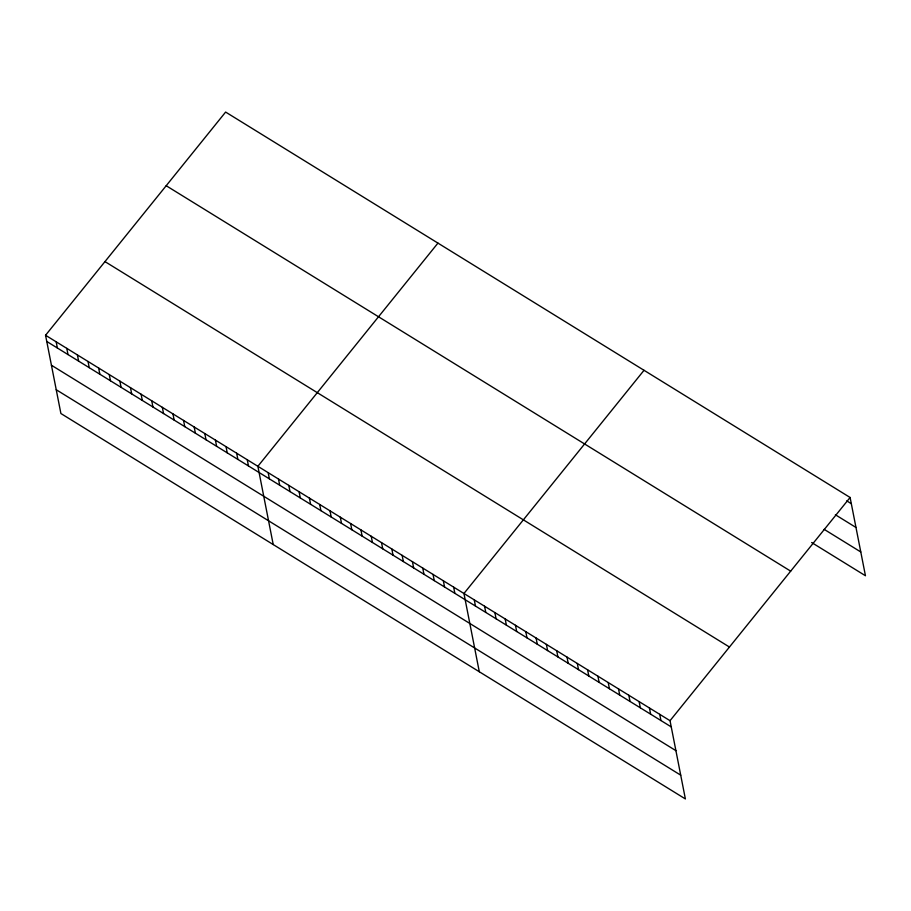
<?xml version="1.0" encoding="UTF-8"?>
<svg xmlns="http://www.w3.org/2000/svg" width="911" height="911" viewBox="0 0 911 911"><rect width="100%" height="100%" fill="white"/><g stroke="black" fill="none" stroke-linecap="round" stroke-linejoin="round"><path stroke-width="1.37" d="M45.55 335.259L670.029 720.692L685.379 798.936L60.9 413.514L45.55 335.259L225.621 112.064L850.1 497.486L865.45 575.741L811.644 542.523M437.94 243.112L257.87 466.307L273.22 544.55M644.02 370.299L463.95 593.494L479.3 671.749M670.029 720.692L850.1 497.486M846.74 500.868L851.318 503.692M835.376 514.749L855.976 527.469M824.148 529.348L860.781 551.964M166.189 185.719L790.68 571.151M104.97 261.605L729.449 647.038M46.768 341.466L671.248 726.898M51.426 365.231L675.916 750.664M56.243 389.737L680.722 775.17M659.723 714.326L660.942 720.533M649.429 707.972L650.636 714.178M639.123 701.618L640.342 707.813M628.818 695.252L630.036 701.459M618.512 688.898L619.731 695.093M608.206 682.533L609.425 688.739M597.901 676.178L599.119 682.373M587.595 669.813L588.813 676.019M577.301 663.459L578.508 669.653M566.995 657.093L568.213 663.299M556.689 650.739L557.908 656.933M546.384 644.373L547.602 650.579M536.078 638.019L537.296 644.214M525.772 631.653L526.991 637.859M515.478 625.299L516.685 631.494M505.172 618.933L506.379 625.14M494.867 612.579L496.085 618.774M484.561 606.214L485.779 612.42M474.255 599.859L475.474 606.054M453.644 587.139L454.862 593.346M443.35 580.785L444.557 586.98M433.044 574.42L434.262 580.626M422.738 568.065L423.957 574.26M412.432 561.7L413.651 567.906M402.127 555.346L403.345 561.54M391.821 548.98L393.04 555.186M381.515 542.626L382.734 548.821M371.221 536.26L372.428 542.466M360.915 529.906L362.134 536.101M350.61 523.54L351.828 529.746M340.304 517.186L341.523 523.381M329.998 510.82L331.217 517.027M319.693 504.466L320.911 510.661M309.398 498.101L310.605 504.307M299.093 491.746L300.311 497.941M288.787 485.381L290.005 491.587M278.481 479.027L279.7 485.221M268.176 472.661L269.394 478.867M247.257 459.759L248.475 465.954M236.644 453.2L237.862 459.406M226.03 446.652L227.238 452.847M215.406 440.093L216.624 446.299M204.793 433.545L206.011 439.751M194.18 426.997L195.398 433.192M183.555 420.438L184.774 426.644M172.942 413.89L174.16 420.085M162.329 407.331L163.547 413.537M151.716 400.783L152.934 406.989M141.091 394.235L142.31 400.43M130.478 387.676L131.696 393.882M119.865 381.128L121.083 387.323M109.252 374.569L110.459 380.775M98.627 368.021L99.846 374.227M88.014 361.473L89.232 367.668M77.401 354.914L78.619 361.12M66.788 348.366L67.995 354.561M56.163 341.807L57.382 348.013"/></g></svg>
